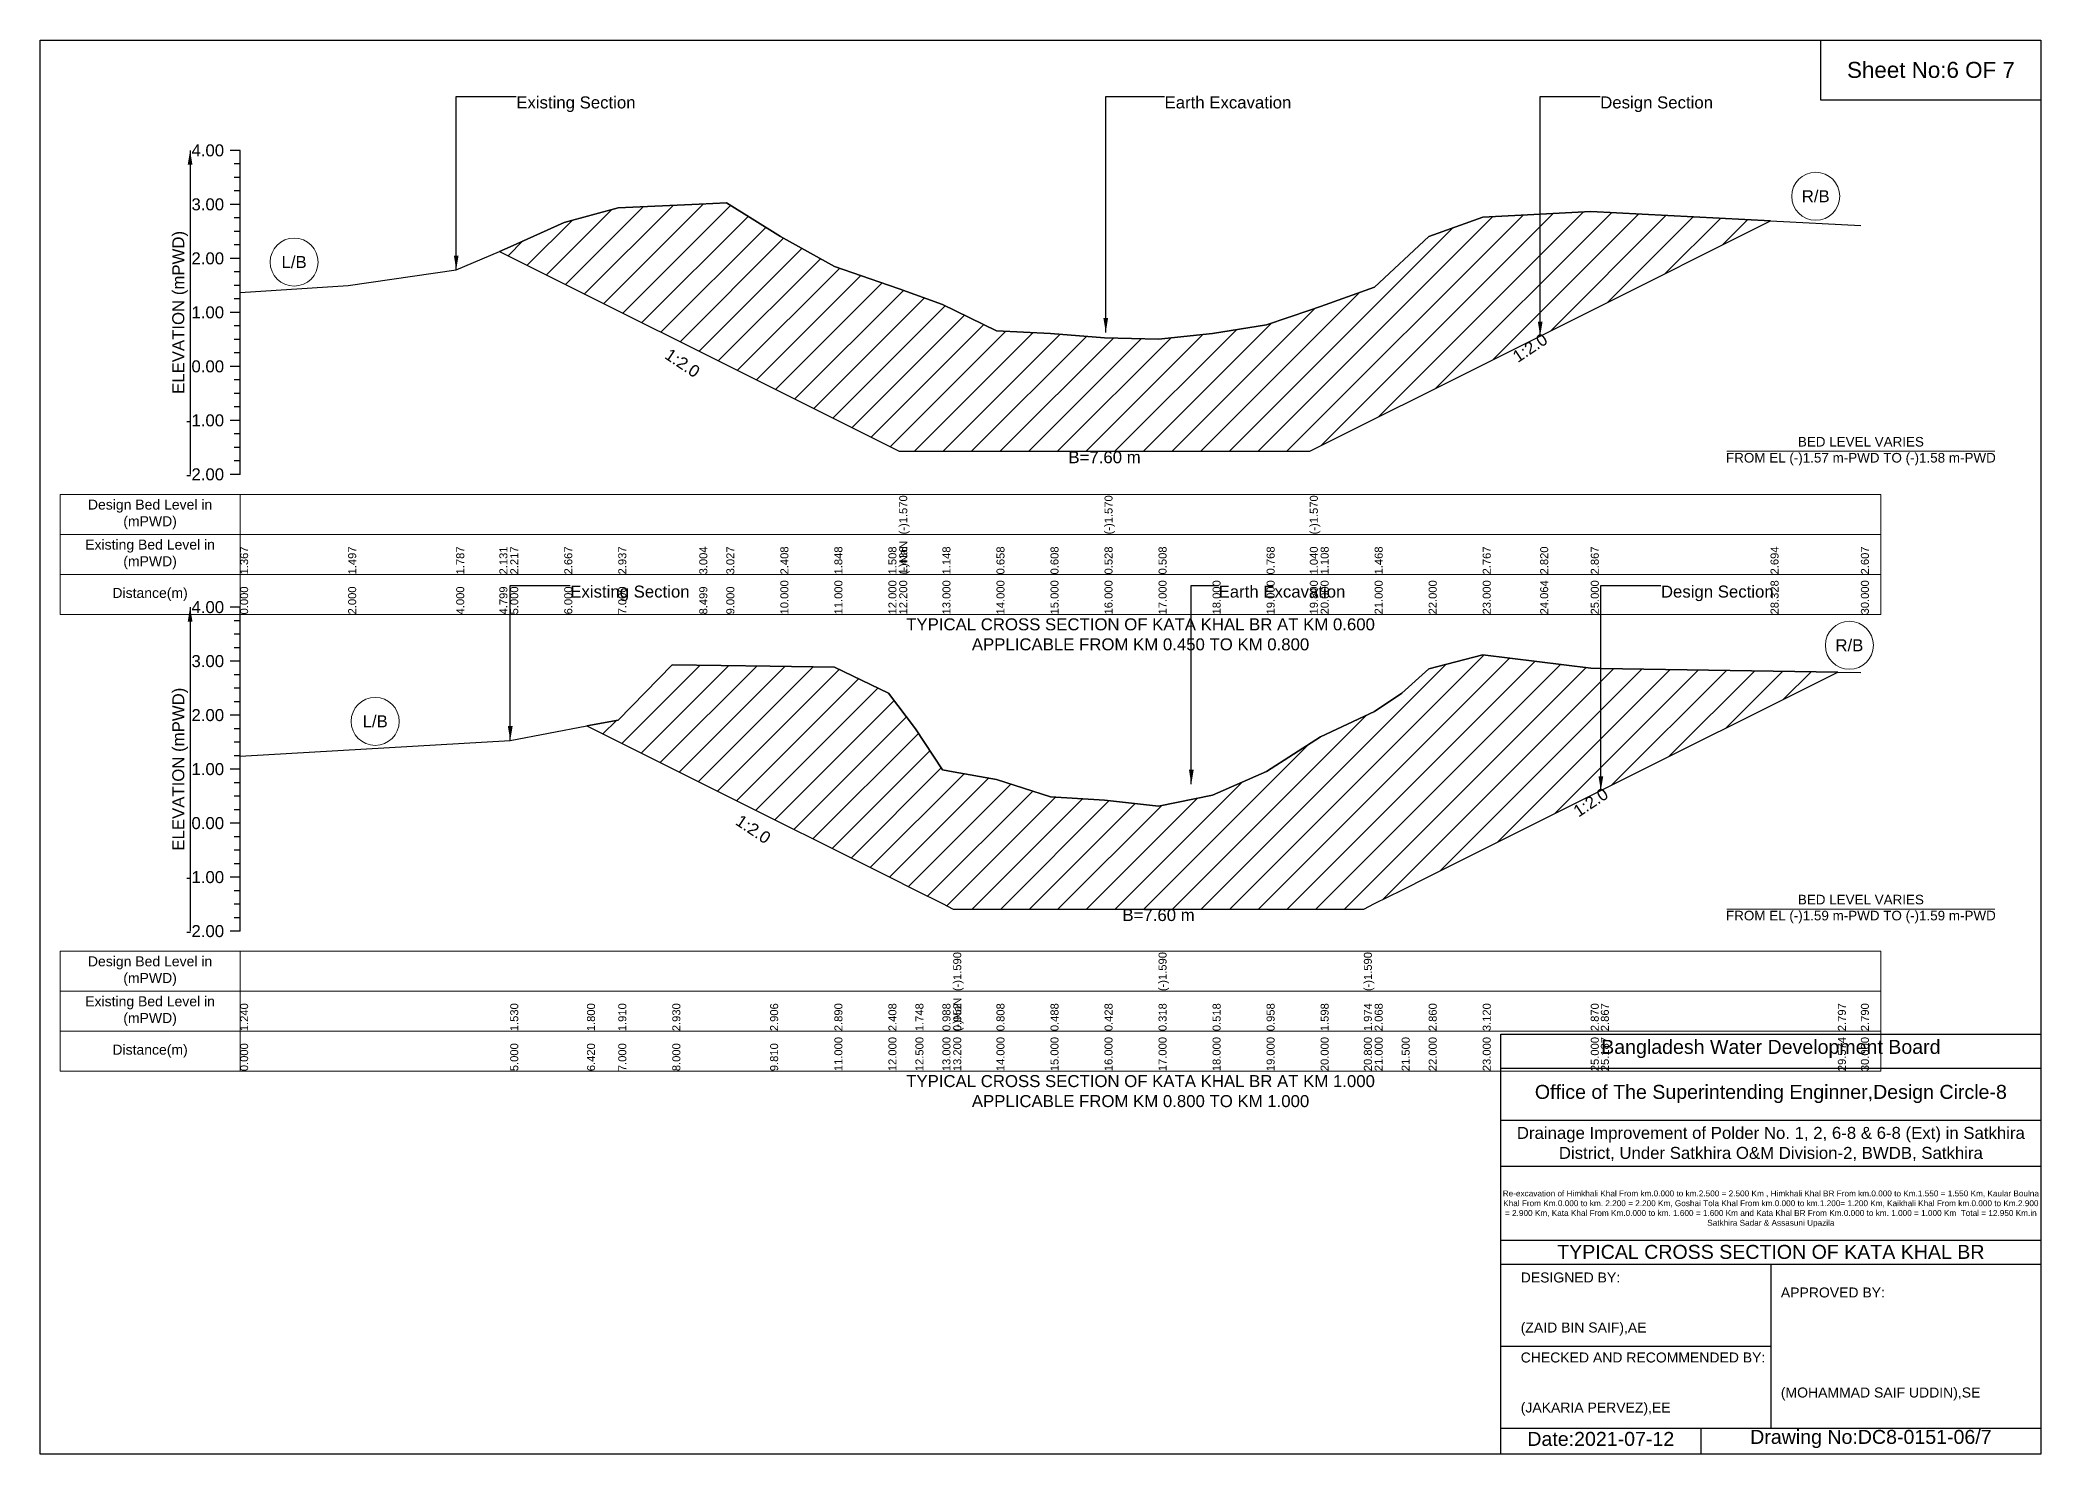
# Model space of a CAD drawing. Header units: inches. Extents: x 91000 to 628000, y -5656 to 0.
# Drawn here: x 610000 to 618000, y -5656 to 0 of the extents above; entities that cross this region are included whole.
import ezdxf

# ---------------------------------------------------------------- set-up
doc = ezdxf.new("R2010")
doc.units = ezdxf.units.IN
doc.header["$LTSCALE"] = 7
doc.header["$MEASUREMENT"] = 0
for name, color, linetype, lineweight in [('Cross section Data Border', 7, 'Continuous', 9), ('Cross Section Labels', 7, 'Continuous', 9), ('Existing_Bed_Level for Xsection', 7, 'Continuous', 25)]:
    doc.layers.add(name, color=color, linetype=linetype, lineweight=lineweight)
doc.styles.get("Standard").update_dxf_attribs({"font": 'arial.ttf'})
doc.dimstyles.get("Standard").update_dxf_attribs({"dimtxt": 0.18, "dimasz": 0.18, "dimexe": 0.18, "dimexo": 0.0625, "dimgap": 0.09, "dimtad": 0, "dimtih": 1, "dimtoh": 1, "dimdec": 4, "dimzin": 0, "dimdsep": 46, "dimtxsty": 'Standard', "dimcen": 0.09, "dimadec": 0, "dimazin": 0, "dimtfac": 1, "dimtdec": 4, "dimtofl": 0, "dimtmove": 0, "dimatfit": 3, "dimfxl": 1, "dimtolj": 1, "dimtzin": 0, "dimarcsym": 0})

msp = doc.modelspace()

# ---------------------------------------------------------------- hatches: boundary and pattern name
at = {"layer": 'Existing_Bed_Level for Xsection'}
h = msp.add_hatch(dxfattribs=at)
h.set_pattern_fill('ANSI31', color=256, scale=648, style=0)
h.paths.add_polyline_path([(611836.6, -845.5), (611880, -867.2), (612096, -975.2), (612312, -1083.2), (612635.9, -1245.2), (612744, -1299.2), (612960, -1407.2), (613176, -1515.2), (613392, -1623.2), (613435.2, -1644.8), (613608, -1644.8), (613824, -1644.8), (614040, -1644.8), (614256, -1644.8), (614472, -1644.8), (614688, -1644.8), (614904, -1644.8), (615076.8, -1644.8), (615120, -1623.2), (615336, -1515.2), (615552, -1407.2), (615768, -1299.2), (615997.8, -1184.3), (616200, -1083.2), (616918.8, -723.8), (616200, -686.5), (615997.8, -696.6), (615768, -708.1), (615552, -785.6), (615336, -988.6), (615120, -1066.4), (615076.8, -1081.1), (614904, -1139.8), (614688, -1174.4), (614472, -1196), (614256, -1191.7), (614040, -1174.4), (613824, -1163.6), (613608, -1057.8), (613435.2, -995.6), (613392, -980), (613176, -906.6), (612960, -785.6), (612744, -651.9), (612635.9, -656.8), (612312, -671.3), (612096, -729.7), (611880, -826.9)])
h = msp.add_hatch(dxfattribs=at)
h.set_pattern_fill('ANSI31', color=256, scale=648, style=0)
h.paths.add_polyline_path([(612186.8, -2743.9), (612312, -2806.5), (612528, -2914.5), (612919, -3110), (613176, -3238.5), (613392, -3346.5), (613500, -3400.5), (613608, -3454.5), (613651.2, -3476.1), (613824, -3476.1), (614040, -3476.1), (614256, -3476.1), (614472, -3476.1), (614688, -3476.1), (614904, -3476.1), (615120, -3476.1), (615292.8, -3476.1), (615336, -3454.5), (615444, -3400.5), (615552, -3346.5), (615768, -3238.5), (616200, -3022.5), (616240.4, -3002.4), (617187.9, -2528.6), (616240.4, -2513.4), (616200, -2512.8), (615768, -2458.8), (615552, -2514.9), (615444, -2612.6), (615336, -2686), (615292.8, -2706.3), (615120, -2787.5), (614904, -2925.8), (614688, -3020.8), (614472, -3064), (614256, -3040.2), (614040, -3027.3), (613824, -2958.2), (613651.2, -2927.1), (613608, -2919.3), (613500, -2755.1), (613392, -2612.6), (613176, -2508.4), (612919, -2505), (612528, -2499.8), (612312, -2720.1)])

# ---------------------------------------------------------------- linework, layer by layer
for points in [[(610000, 0), (618000, 0), (618000, -5656), (610000, -5656)], [(617120, 0), (618000, 0), (618000, -240), (617120, -240)]]:
    msp.add_lwpolyline(points, close=True)
for points in [[(615840, -5656), (615840, -3976), (618000, -3976)], [(615840, -4112), (618000, -4112)], [(615840, -4320), (618000, -4320)], [(615840, -4504), (618000, -4504)], [(615840, -4800), (618000, -4800)], [(615840, -4896), (618000, -4896)], [(616920, -4896), (616920, -5552)], [(615840, -5224), (616920, -5224)], [(615840, -5552), (618000, -5552)], [(616640, -5552), (616640, -5656)]]:
    msp.add_lwpolyline(points)
at = {"layer": 'Cross section Data Border'}
for points in [[(610080, -1817.7), (617360, -1817.7), (617360, -2297.7), (610080, -2297.7)], [(610080, -3644.7), (617360, -3644.7), (617360, -4124.7), (610080, -4124.7)]]:
    msp.add_lwpolyline(points, close=True, dxfattribs=at)
for points in [[(610800, -1817.7), (610800, -2297.7)], [(610080, -1977.7), (617360, -1977.7)], [(610080, -2137.7), (617360, -2137.7)], [(610800, -3644.7), (610800, -4124.7)], [(610080, -3804.7), (617360, -3804.7)], [(610080, -3964.7), (617360, -3964.7)]]:
    msp.add_lwpolyline(points, dxfattribs=at)
at = {"layer": 'Cross Section Labels'}
for points in [[(616744.2, -1644.8), (617815.8, -1644.8)], [(616744.2, -3476.1), (617815.8, -3476.1)]]:
    msp.add_lwpolyline(points, dxfattribs=at)
for centre in [(617099.4, -625.2), (611016, -888.4), (617234, -2421.3), (611340, -2725.5)]:
    msp.add_circle(centre, 96, dxfattribs=at)
at = {"layer": 'Existing_Bed_Level for Xsection'}
for points in [[(610800, -441.7), (610760, -441.7)], [(610800, -1737.7), (610800, -1521.7), (610800, -1305.7), (610800, -1089.7), (610800, -873.7), (610800, -657.7), (610800, -441.7)], [(610800, -495.7), (610776, -495.7)], [(610800, -549.7), (610776, -549.7)], [(610800, -603.7), (610776, -603.7)], [(610800, -657.7), (610760, -657.7)], [(610800, -711.7), (610776, -711.7)], [(610800, -1010.5), (611232, -982.4), (611664, -919.7), (611836.6, -845.5), (611880, -826.9), (612096, -729.7), (612312, -671.3), (612635.9, -656.8), (612744, -651.9), (612960, -785.6), (613176, -906.6), (613392, -980), (613435.2, -995.6), (613435.2, -995.6), (613608, -1057.8), (613824, -1163.6), (614040, -1174.4), (614256, -1191.7), (614256, -1191.7), (614472, -1196), (614688, -1174.4), (614904, -1139.8), (615076.8, -1081.1), (615076.8, -1081.1), (615120, -1066.4), (615336, -988.6), (615552, -785.6), (615768, -708.1), (615997.8, -696.6), (616200, -686.5), (616918.8, -723.8), (617280, -742.6)], [(610800, -765.7), (610776, -765.7)], [(610800, -873.7), (610760, -873.7)], [(610800, -819.7), (610776, -819.7)], [(610800, -927.7), (610776, -927.7)], [(610800, -981.7), (610776, -981.7)], [(610800, -1035.7), (610776, -1035.7)], [(610800, -1089.7), (610760, -1089.7)], [(610800, -1143.7), (610776, -1143.7)], [(610800, -1197.7), (610776, -1197.7)], [(610800, -1251.7), (610776, -1251.7)], [(610800, -1305.7), (610760, -1305.7)], [(610800, -1359.7), (610776, -1359.7)], [(610800, -1413.7), (610776, -1413.7)], [(610800, -1467.7), (610776, -1467.7)], [(610800, -1521.7), (610760, -1521.7)], [(610800, -1575.7), (610776, -1575.7)], [(610800, -1629.7), (610776, -1629.7)], [(610800, -1737.7), (610760, -1737.7)], [(610800, -1683.7), (610776, -1683.7)], [(610800, -2268.7), (610760, -2268.7)], [(610800, -3564.7), (610800, -3348.7), (610800, -3132.7), (610800, -2916.7), (610800, -2700.7), (610800, -2484.7), (610800, -2268.7)], [(610800, -2322.7), (610776, -2322.7)], [(610800, -2376.7), (610776, -2376.7)], [(610800, -2430.7), (610776, -2430.7)], [(610800, -2864.8), (611880, -2802.2), (612186.8, -2743.9), (612312, -2720.1), (612528, -2499.8), (612919, -2505), (613176, -2508.4), (613392, -2612.6), (613500, -2755.1), (613608, -2919.3), (613651.2, -2927.1), (613651.2, -2927.1), (613824, -2958.2), (614040, -3027.3), (614256, -3040.2), (614472, -3064), (614472, -3064), (614688, -3020.8), (614904, -2925.8), (615120, -2787.5), (615292.8, -2706.3), (615292.8, -2706.3), (615336, -2686), (615444, -2612.6), (615552, -2514.9), (615768, -2458.8), (616200, -2512.8), (616240.4, -2513.4), (617187.9, -2528.6), (617280, -2530)], [(610800, -2484.7), (610760, -2484.7)], [(610800, -2538.7), (610776, -2538.7)], [(610800, -2592.7), (610776, -2592.7)], [(610800, -2700.7), (610760, -2700.7)], [(610800, -2646.7), (610776, -2646.7)], [(610800, -2754.7), (610776, -2754.7)], [(610800, -2808.7), (610776, -2808.7)], [(610800, -2862.7), (610776, -2862.7)], [(610800, -2916.7), (610760, -2916.7)], [(610800, -2970.7), (610776, -2970.7)], [(610800, -3024.7), (610776, -3024.7)], [(610800, -3078.7), (610776, -3078.7)], [(610800, -3132.7), (610760, -3132.7)], [(610800, -3186.7), (610776, -3186.7)], [(610800, -3240.7), (610776, -3240.7)], [(610800, -3348.7), (610760, -3348.7)], [(610800, -3294.7), (610776, -3294.7)], [(610800, -3402.7), (610776, -3402.7)], [(610800, -3456.7), (610776, -3456.7)], [(610800, -3510.7), (610776, -3510.7)], [(610800, -3564.7), (610760, -3564.7)]]:
    msp.add_lwpolyline(points, dxfattribs=at)
for points in [[(611836.6, -845.5), (611880, -867.2), (612096, -975.2), (612312, -1083.2), (612635.9, -1245.2), (612744, -1299.2), (612960, -1407.2), (613176, -1515.2), (613392, -1623.2), (613435.2, -1644.8), (613435.2, -1644.8), (613608, -1644.8), (613824, -1644.8), (614040, -1644.8), (614256, -1644.8), (614256, -1644.8), (614472, -1644.8), (614688, -1644.8), (614904, -1644.8), (615076.8, -1644.8), (615076.8, -1644.8), (615120, -1623.2), (615336, -1515.2), (615552, -1407.2), (615768, -1299.2), (615997.8, -1184.3), (616200, -1083.2), (616918.8, -723.8), (616918.8, -723.8), (616918.8, -723.8), (616200, -686.5), (615997.8, -696.6), (615768, -708.1), (615552, -785.6), (615336, -988.6), (615120, -1066.4), (615076.8, -1081.1), (615076.8, -1081.1), (614904, -1139.8), (614688, -1174.4), (614472, -1196), (614256, -1191.7), (614256, -1191.7), (614040, -1174.4), (613824, -1163.6), (613608, -1057.8), (613435.2, -995.6), (613435.2, -995.6), (613392, -980), (613176, -906.6), (612960, -785.6), (612744, -651.9), (612635.9, -656.8), (612312, -671.3), (612096, -729.7), (611880, -826.9)], [(612186.8, -2743.9), (612312, -2806.5), (612528, -2914.5), (612919, -3110), (613176, -3238.5), (613392, -3346.5), (613500, -3400.5), (613608, -3454.5), (613651.2, -3476.1), (613651.2, -3476.1), (613824, -3476.1), (614040, -3476.1), (614256, -3476.1), (614472, -3476.1), (614472, -3476.1), (614688, -3476.1), (614904, -3476.1), (615120, -3476.1), (615292.8, -3476.1), (615292.8, -3476.1), (615336, -3454.5), (615444, -3400.5), (615552, -3346.5), (615768, -3238.5), (616200, -3022.5), (616240.4, -3002.4), (617187.9, -2528.6), (616240.4, -2513.4), (616200, -2512.8), (615768, -2458.8), (615552, -2514.9), (615444, -2612.6), (615336, -2686), (615292.8, -2706.3), (615292.8, -2706.3), (615120, -2787.5), (614904, -2925.8), (614688, -3020.8), (614472, -3064), (614472, -3064), (614256, -3040.2), (614040, -3027.3), (613824, -2958.2), (613651.2, -2927.1), (613651.2, -2927.1), (613608, -2919.3), (613500, -2755.1), (613392, -2612.6), (613176, -2508.4), (612919, -2505), (612528, -2499.8), (612312, -2720.1)]]:
    msp.add_lwpolyline(points, close=True, dxfattribs=at)

# ---------------------------------------------------------------- texts
at = {"attachment_point": 5}
for s, insert, char_height in [('Sheet No:6 OF 7', (617560, -120), 64), ('Bangladesh Water Development Board', (616920, -4036), 56), ('Office of The Superintending Enginner,Design Circle-8', (616920, -4216), 56)]:
    msp.add_mtext(s, dxfattribs=dict(at, insert=insert, char_height=char_height))
for s, insert, char_height, width, attachment_point in [('Drainage Improvement of Polder No. 1, 2, 6-8 & 6-8 (Ext) in Satkhira District, Under Satkhira O&M Division-2, BWDB, Satkhira', (616920, -4416), 48, 2240, 5), ('Re-excavation of Himkhali Khal From km.0.000 to km.2.500 = 2.500 Km , Himkhali Khal BR From km.0.000 to Km.1.550 = 1.550 Km, Kaular Boulna Khal From Km.0.000 to km. 2.200 = 2.200 Km, Goshai Tola Khal From km.0.000 to km.1.200= 1.200 Km, Kaikhali Khal From km.0.000 to Km.2.900 = 2.900 Km, Kata Khal From Km.0.000 to km. 1.600 = 1.600 Km and Kata Khal BR From Km.0.000 to km. 1.000 = 1.000 Km  Total = 12.950 Km.in Satkhira Sadar & Assasuni Upazila', (616920, -4676), 23.4814, 2160, 5), ('TYPICAL CROSS SECTION OF KATA KHAL BR', (616920, -4848), 56, 2240, 5), ('DESIGNED BY:^J^J^J(ZAID BIN SAIF),AE', (615920, -5056), 40, 1120, 4), ('APPROVED BY:^J^J^J^J^J^J(MOHAMMAD SAIF UDDIN),SE', (616960, -5216), 40, 1120, 4), ('CHECKED AND RECOMMENDED BY:^J^J^J(JAKARIA PERVEZ),EE', (615920, -5376), 40, 1120, 4), ('Date:2021-07-12', (616240, -5596), 56, 1120, 5), ('Drawing No:DC8-0151-06/7', (617320, -5596), 56, 1760, 5)]:
    msp.add_mtext(s, dxfattribs=dict(insert=insert, char_height=char_height, width=width, attachment_point=attachment_point))
at = {"layer": 'Cross section Data Border', "char_height": 40, "width": 640, "attachment_point": 5}
for s, insert in [('Design Bed Level in (mPWD)', (610440, -1897.7)), ('Existing Bed Level in (mPWD)', (610440, -2057.7)), ('Distance(m)', (610440, -2217.7)), ('Design Bed Level in (mPWD)', (610440, -3724.7)), ('Existing Bed Level in (mPWD)', (610440, -3884.7)), ('Distance(m)', (610440, -4044.7))]:
    msp.add_mtext(s, dxfattribs=dict(at, insert=insert))
at = {"layer": 'Cross Section Labels'}
for s, insert, char_height, attachment_point in [('Existing Section', (611904, -225.7), 48, 1), ('Earth Excavation', (614496, -225.7), 48, 1), ('Design Section', (616237.8, -225.7), 48, 1), ('R/B', (617099.4, -625.2), 48, 5), ('L/B', (611016, -888.4), 48, 5), ('BED LEVEL VARIES ^JFROM EL (-)1.57 m-PWD TO (-)1.58 m-PWD', (617280, -1644.8), 38.4, 5), ('B=7.60 m', (614256, -1644.8), 48, 2), ('Existing Section', (612120, -2182.3), 48, 1), ('Earth Excavation', (614712, -2182.3), 48, 1), ('Design Section', (616480.4, -2182.3), 48, 1), ('TYPICAL CROSS SECTION OF KATA KHAL BR AT KM 0.600^JAPPLICABLE FROM KM 0.450 TO KM 0.800', (614400, -2377.7), 48, 5), ('R/B', (617234, -2421.3), 48, 5), ('L/B', (611340, -2725.5), 48, 5), ('BED LEVEL VARIES ^JFROM EL (-)1.59 m-PWD TO (-)1.59 m-PWD', (617280, -3476.1), 38.4, 5), ('B=7.60 m', (614472, -3476.1), 48, 2), ('TYPICAL CROSS SECTION OF KATA KHAL BR AT KM 1.000^JAPPLICABLE FROM KM 0.800 TO KM 1.000', (614400, -4204.7), 48, 5)]:
    msp.add_mtext(s, dxfattribs=dict(at, insert=insert, char_height=char_height, attachment_point=attachment_point))
at = {"layer": 'Cross Section Labels', "char_height": 48, "attachment_point": 2}
for insert, rotation in [((615943.8, -1211.3), 33.69007), ((612581.9, -1272.2), 326.30993), ((616186.4, -3029.4), 33.69007), ((612865, -3137), 326.30993)]:
    msp.add_mtext('1:2.0', dxfattribs=dict(at, insert=insert, rotation=rotation))
at = {"layer": 'Existing_Bed_Level for Xsection', "char_height": 48, "attachment_point": 6}
for s, insert in [('4.00', (610736, -441.7)), ('3.00', (610736, -657.7)), ('2.00', (610736, -873.7)), ('1.00', (610736, -1089.7)), ('0.00', (610736, -1305.7)), ('-1.00', (610736, -1521.7)), ('-2.00', (610736, -1737.7)), ('4.00', (610736, -2268.7)), ('3.00', (610736, -2484.7)), ('2.00', (610736, -2700.7)), ('1.00', (610736, -2916.7)), ('0.00', (610736, -3132.7)), ('-1.00', (610736, -3348.7)), ('-2.00', (610736, -3564.7))]:
    msp.add_mtext(s, dxfattribs=dict(at, insert=insert))
at = {"layer": 'Existing_Bed_Level for Xsection', "rotation": 90}
for s, insert, char_height, attachment_point in [('ELEVATION (mPWD)', (610560, -1089.7), 48, 5), ('(-)1.570', (613435.2, -1977.7), 32, 1), ('(-)1.570', (614256, -1977.7), 32, 1), ('(-)1.570', (615076.8, -1977.7), 32, 1), ('1.367', (610800, -2137.7), 32, 1), ('1.497', (611232, -2137.7), 32, 1), ('1.787', (611664, -2137.7), 32, 1), ('2.131', (611836.6, -2137.7), 32, 1), ('2.217', (611880, -2137.7), 32, 1), ('2.667', (612096, -2137.7), 32, 1), ('2.937', (612312, -2137.7), 32, 1), ('3.004', (612635.9, -2137.7), 32, 1), ('3.027', (612744, -2137.7), 32, 1), ('2.408', (612960, -2137.7), 32, 1), ('2.408', (612960, -2137.7), 32, 1), ('1.848', (613176, -2137.7), 32, 1), ('1.508', (613392, -2137.7), 32, 1), ('(-)NaN', (613435.2, -2137.7), 32, 1), ('(-)NaN', (613435.2, -2137.7), 32, 1), ('1.436', (613435.2, -2137.7), 32, 1), ('1.436', (613435.2, -2137.7), 32, 1), ('1.148', (613608, -2137.7), 32, 1), ('0.658', (613824, -2137.7), 32, 1), ('0.608', (614040, -2137.7), 32, 1), ('0.608', (614040, -2137.7), 32, 1), ('0.528', (614256, -2137.7), 32, 1), ('0.528', (614256, -2137.7), 32, 1), ('0.528', (614256, -2137.7), 32, 1), ('0.508', (614472, -2137.7), 32, 1), ('0.768', (614904, -2137.7), 32, 1), ('1.040', (615076.8, -2137.7), 32, 1), ('1.040', (615076.8, -2137.7), 32, 1), ('1.108', (615120, -2137.7), 32, 1), ('1.468', (615336, -2137.7), 32, 1), ('2.767', (615768, -2137.7), 32, 1), ('2.820', (615997.8, -2137.7), 32, 1), ('2.867', (616200, -2137.7), 32, 1), ('2.694', (616918.8, -2137.7), 32, 1), ('2.607', (617280, -2137.7), 32, 1), ('0.000', (610800, -2297.7), 32, 1), ('2.000', (611232, -2297.7), 32, 1), ('4.000', (611664, -2297.7), 32, 1), ('4.799', (611836.6, -2297.7), 32, 1), ('5.000', (611880, -2297.7), 32, 1), ('6.000', (612096, -2297.7), 32, 1), ('7.000', (612312, -2297.7), 32, 1), ('8.499', (612635.9, -2297.7), 32, 1), ('9.000', (612744, -2297.7), 32, 1), ('10.000', (612960, -2297.7), 32, 1), ('11.000', (613176, -2297.7), 32, 1), ('12.000', (613392, -2297.7), 32, 1), ('12.200', (613435.2, -2297.7), 32, 1), ('12.200', (613435.2, -2297.7), 32, 1), ('12.200', (613435.2, -2297.7), 32, 1), ('13.000', (613608, -2297.7), 32, 1), ('14.000', (613824, -2297.7), 32, 1), ('15.000', (614040, -2297.7), 32, 1), ('16.000', (614256, -2297.7), 32, 1), ('16.000', (614256, -2297.7), 32, 1), ('16.000', (614256, -2297.7), 32, 1), ('17.000', (614472, -2297.7), 32, 1), ('18.000', (614688, -2297.7), 32, 1), ('19.000', (614904, -2297.7), 32, 1), ('19.800', (615076.8, -2297.7), 32, 1), ('19.800', (615076.8, -2297.7), 32, 1), ('19.800', (615076.8, -2297.7), 32, 1), ('20.000', (615120, -2297.7), 32, 1), ('21.000', (615336, -2297.7), 32, 1), ('22.000', (615552, -2297.7), 32, 1), ('23.000', (615768, -2297.7), 32, 1), ('24.064', (615997.8, -2297.7), 32, 1), ('25.000', (616200, -2297.7), 32, 1), ('28.328', (616918.8, -2297.7), 32, 1), ('30.000', (617280, -2297.7), 32, 1), ('ELEVATION (mPWD)', (610560, -2916.7), 48, 5), ('(-)1.590', (613651.2, -3804.7), 32, 1), ('(-)1.590', (614472, -3804.7), 32, 1), ('(-)1.590', (615292.8, -3804.7), 32, 1), ('(-)NaN', (613651.2, -3964.7), 32, 1), ('(-)NaN', (613651.2, -3964.7), 32, 1), ('(-)NaN', (613651.2, -3964.7), 32, 1), ('1.240', (610800, -3964.7), 32, 1), ('1.530', (611880, -3964.7), 32, 1), ('1.800', (612186.8, -3964.7), 32, 1), ('1.910', (612312, -3964.7), 32, 1), ('2.930', (612528, -3964.7), 32, 1), ('2.906', (612919, -3964.7), 32, 1), ('2.890', (613176, -3964.7), 32, 1), ('2.408', (613392, -3964.7), 32, 1), ('2.408', (613392, -3964.7), 32, 1), ('1.748', (613500, -3964.7), 32, 1), ('0.988', (613608, -3964.7), 32, 1), ('0.952', (613651.2, -3964.7), 32, 1), ('0.952', (613651.2, -3964.7), 32, 1), ('0.808', (613824, -3964.7), 32, 1), ('0.488', (614040, -3964.7), 32, 1), ('0.428', (614256, -3964.7), 32, 1), ('0.318', (614472, -3964.7), 32, 1), ('0.318', (614472, -3964.7), 32, 1), ('0.518', (614688, -3964.7), 32, 1), ('0.958', (614904, -3964.7), 32, 1), ('1.598', (615120, -3964.7), 32, 1), ('1.974', (615292.8, -3964.7), 32, 1), ('1.974', (615292.8, -3964.7), 32, 1), ('2.068', (615336, -3964.7), 32, 1), ('2.860', (615552, -3964.7), 32, 1), ('3.120', (615768, -3964.7), 32, 1), ('2.870', (616200, -3964.7), 32, 1), ('2.867', (616240.4, -3964.7), 32, 1), ('2.797', (617187.9, -3964.7), 32, 1), ('2.790', (617280, -3964.7), 32, 1), ('11.000', (613176, -4124.7), 32, 1), ('12.000', (613392, -4124.7), 32, 1), ('12.500', (613500, -4124.7), 32, 1), ('13.000', (613608, -4124.7), 32, 1), ('13.200', (613651.2, -4124.7), 32, 1), ('13.200', (613651.2, -4124.7), 32, 1), ('13.200', (613651.2, -4124.7), 32, 1), ('14.000', (613824, -4124.7), 32, 1), ('15.000', (614040, -4124.7), 32, 1), ('16.000', (614256, -4124.7), 32, 1), ('17.000', (614472, -4124.7), 32, 1), ('17.000', (614472, -4124.7), 32, 1), ('17.000', (614472, -4124.7), 32, 1), ('18.000', (614688, -4124.7), 32, 1), ('19.000', (614904, -4124.7), 32, 1), ('20.000', (615120, -4124.7), 32, 1), ('20.800', (615292.8, -4124.7), 32, 1), ('20.800', (615292.8, -4124.7), 32, 1), ('20.800', (615292.8, -4124.7), 32, 1), ('21.000', (615336, -4124.7), 32, 1), ('21.500', (615444, -4124.7), 32, 1), ('22.000', (615552, -4124.7), 32, 1), ('23.000', (615768, -4124.7), 32, 1), ('25.000', (616200, -4124.7), 32, 1), ('25.187', (616240.4, -4124.7), 32, 1), ('29.574', (617187.9, -4124.7), 32, 1), ('30.000', (617280, -4124.7), 32, 1), ('0.000', (610800, -4124.7), 32, 1), ('5.000', (611880, -4124.7), 32, 1), ('6.420', (612186.8, -4124.7), 32, 1), ('7.000', (612312, -4124.7), 32, 1), ('8.000', (612528, -4124.7), 32, 1), ('9.810', (612919, -4124.7), 32, 1)]:
    msp.add_mtext(s, dxfattribs=dict(at, insert=insert, char_height=char_height, attachment_point=attachment_point))

# ---------------------------------------------------------------- leaders
at = {"layer": 'Cross Section Labels', "annotation_type": 0, "has_hookline": 1, "hookline_direction": 0}
for points, text_width in [([(611664, -919.7), (611664, -225.7), (611903.9, -225.7)], 467.2), ([(614260.9, -1169.6), (614260.9, -225.7), (614495.9, -225.7)], 497), ([(615997.8, -1184.3), (615997.8, -225.7), (616237.7, -225.7)], 441.2), ([(611880, -2802.2), (611880, -2182.3), (612119.9, -2182.3)], 467.2), ([(614603, -2976.9), (614603, -2182.3), (614711.9, -2182.3)], 497), ([(616240.4, -3002.4), (616240.4, -2182.3), (616480.3, -2182.3)], 441.2)]:
    msp.add_leader(points, dimstyle='Standard', override={"dimasz": 57.6}, dxfattribs=dict(at, text_width=text_width))
at = {"layer": 'Existing_Bed_Level for Xsection'}
for points in [[(610600, -441.7), (610600, -1737.7)], [(610600, -2268.7), (610600, -3564.7)]]:
    msp.add_leader(points, dimstyle='Standard', override={"dimasz": 57.6}, dxfattribs=at)

doc.saveas('drawing.dxf')
